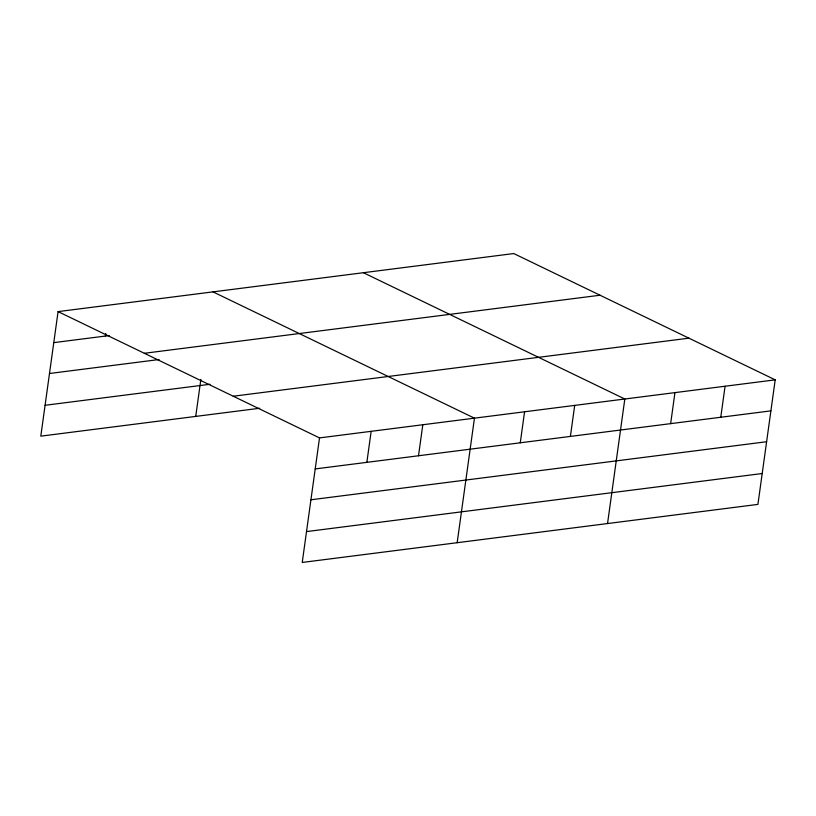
<?xml version="1.0" encoding="UTF-8"?>
<svg xmlns="http://www.w3.org/2000/svg" width="816" height="816" viewBox="0 0 816 816"><rect width="100%" height="100%" fill="white"/><g stroke="black" fill="none" stroke-linecap="round" stroke-linejoin="round"><path stroke-width="1.22" d="M58.079 311.61L319.515 437.906L302.236 562.448L757.921 504.39L775.2 379.848L513.764 253.552L58.079 311.61L40.8 436.152L259.641 408.265M105.417 336.049L105.764 333.571M195.728 416.405L200.858 379.43M366.853 462.346L371.158 431.327M418.506 455.767L422.81 424.748M457.164 542.711L474.453 418.169L213.017 291.873M520.271 442.802L524.576 411.784M570.394 436.417L574.699 405.399M607.543 523.546L624.821 399.014L363.385 272.707M670.65 423.647L674.954 392.618M720.773 417.251L725.077 386.233M53.774 342.628L109.201 335.57M144.35 353.287L600.035 295.229M49.49 373.493L159.079 359.53M45.084 405.287L210.038 384.275M233.243 396.229L688.928 338.171M319.515 437.906L775.2 379.848M315.211 468.925L770.896 410.866M310.927 499.79L766.612 441.731M306.52 531.593L762.205 473.525"/></g></svg>
